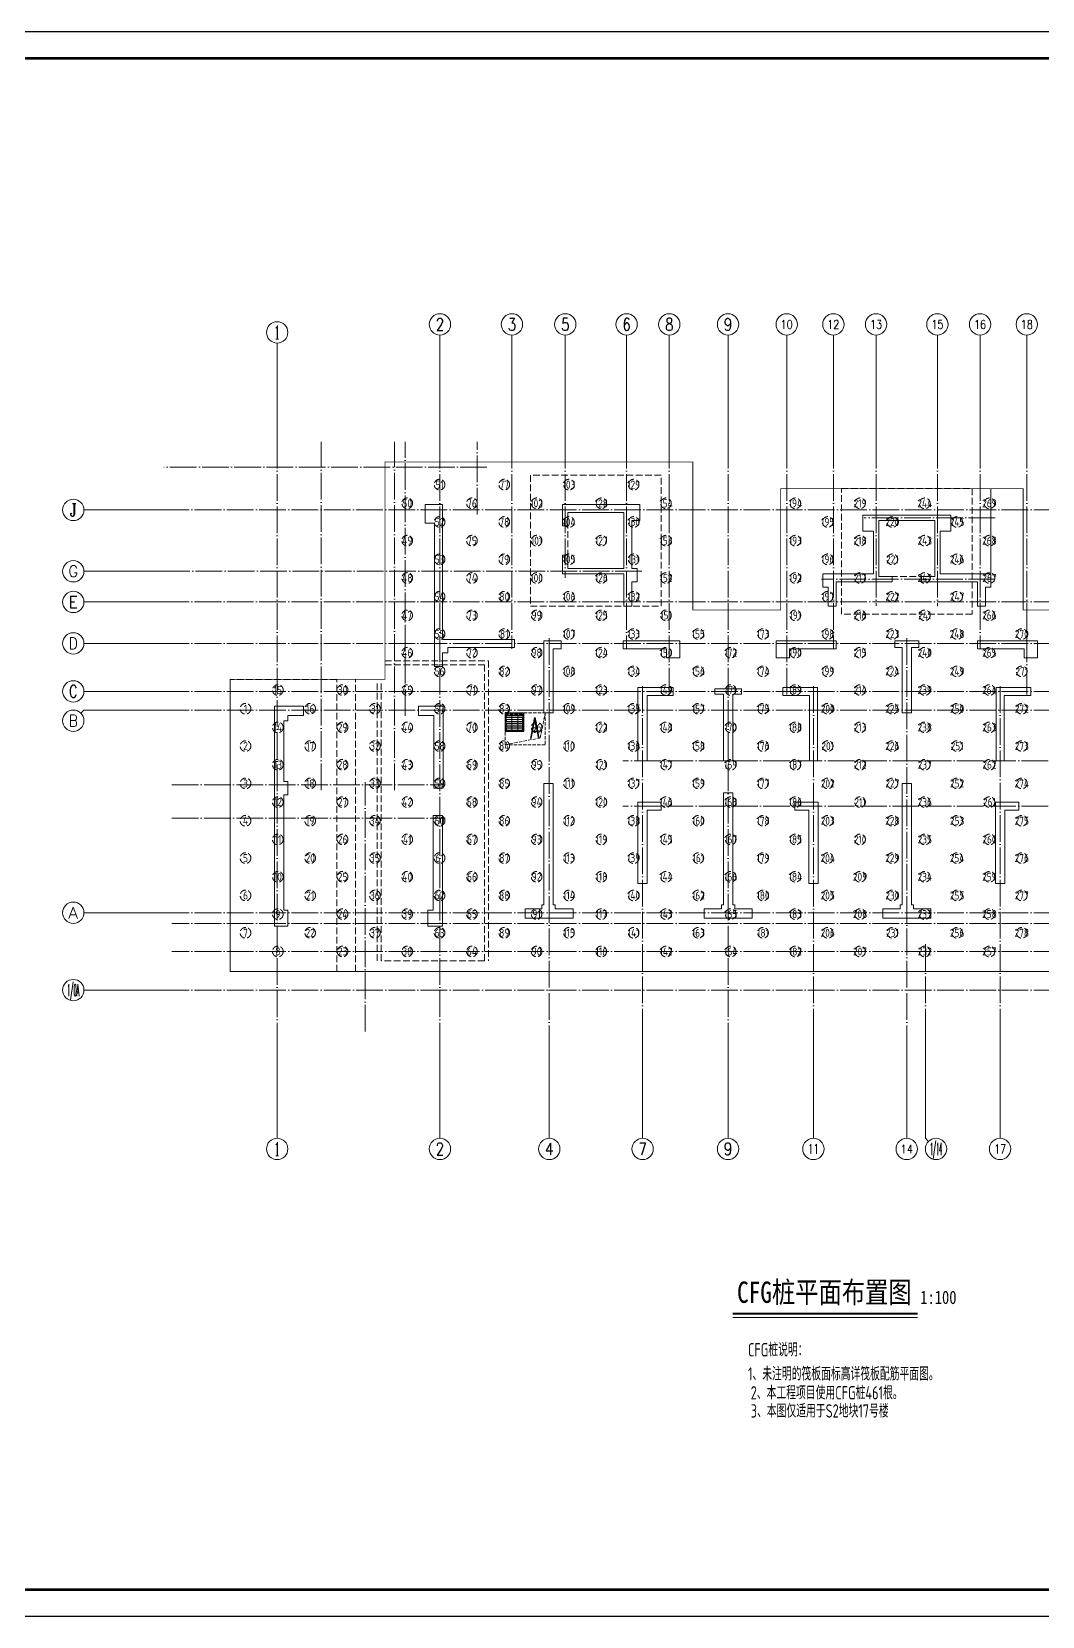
# Model space of a CAD drawing. Extents: x -129922 to 1190196, y -520662 to 139923.
# Drawn here: x 90416 to 128299, y -104533 to -45133 of the extents above; entities that cross this region are included whole.
import ezdxf
from ezdxf.enums import TextEntityAlignment as Align

# ---------------------------------------------------------------- set-up
doc = ezdxf.new("R2010")
doc.units = 0
doc.header["$LTSCALE"] = 1000
doc.header["$MEASUREMENT"] = 0
doc.linetypes.add('DASH', pattern=[0.35, 0.25, -0.1])
doc.linetypes.add('DOTE', pattern=[2.42, 2, -0.2, 0.02, -0.2])
for name, color, linetype, lineweight in [('A-标注-轴号', 3, 'Continuous', 15), ('A-标注-轴号文字', 7, 'Continuous', 15), ('A-立面-门窗开启', 8, 'Continuous', 9), ('A-车库-井、沟', 11, 'Continuous', 15), ('A-轴线-塔楼', 1, 'DOTE', 9), ('A-轴线-隔墙', 41, 'DOTE', 9), ('S-基础-BASE', 4, 'DASH', 20), ('S-基础-BASE-CON', 2, 'Continuous', 20), ('S-基础-PILE', 7, 'DASH', 20), ('S-墙柱-WALL', 6, 'Continuous', 20), ('S-板-文字', 7, 'Continuous', 20), ('S-通用-TEXT', 7, 'Continuous', 20)]:
    doc.layers.add(name, color=color, linetype=linetype, lineweight=lineweight)
doc.layers.add('Y-云图图框', color=7, linetype='Continuous')
doc.styles.add('_TCH_AXIS', font='COMPLEX.shx', dxfattribs={"bigfont": 'hztxt.shx'})
doc.styles.add('_TWT_SERIAL', font='SIMPLEX', dxfattribs={"width": 0.7, "height": 3, "bigfont": 'GBHZFS'})
doc.styles.add('_YT_Name', font='', dxfattribs={"width": 0.8})
doc.styles.add('_YT_Sign_Text', font='ros.shx', dxfattribs={"width": 0.8, "bigfont": 'hztxt.shx'})
doc.styles.add('COMPLEX', font='COMPLEX')
doc.styles.get("Standard").update_dxf_attribs({"font": 'gbenor.shx', "bigfont": 'gbcbig.shx'})
doc.styles.add('TSSD_Rein', font='tssdeng.shx', dxfattribs={"width": 0.7, "bigfont": 'hztxt.shx'})
doc.styles.add('黑体', font='', dxfattribs={"width": 0.8})
doc.styles.get('_YT_Name').set_extended_font_data('SimHei')
doc.styles.get('黑体').set_extended_font_data('SimHei')

# ---------------------------------------------------------------- blocks, each defined once
blk = doc.blocks.new('ECMCTK_A1_横_单行图名--0')
at = {"color": 4}
blk.add_lwpolyline([(0, 0), (841, 0), (841, 594), (0, 594)], close=True, dxfattribs=at)
at = {"const_width": 1}
blk.add_lwpolyline([(25, 10), (831, 10), (831, 584), (25, 584)], close=True, dxfattribs=at)
at = {"color": 80, "flags": 3}
for tag, height, p in [('YTHQINS', 3, (34.31, 585.5)), ('ECMCKEY', 3, (292.07, 288.23)), ('YTTQINS', 5.62, (848.03, 12.81)), ('YTFRAME', 3, (652.76, 5.84)), ('YTBARCODE_T1', 3, (749.78, 5.95))]:
    blk.add_attdef(tag, text='', height=height, dxfattribs=at).set_placement(p, align=Align.MIDDLE_CENTER)
for tag, height, style, width, p in [('证书编号', 4, '_YT_Sign_Text', 0.8, (708.87, 43.81)), ('审查批准号', 4, '_YT_Sign_Text', 0.8, (761.06, 43.81)), ('工程号', 4, '_YT_Sign_Text', 0.5, (804.08, 44.12)), ('设计单位', 6, '_YT_Name', 0.8, (623.75, 38.6)), ('建设单位', 4, '_YT_Sign_Text', 0.8, (734.96, 36.11)), ('阶段', 4, '_YT_Sign_Text', 0.8, (804.08, 35.81)), ('项目号', 4, '_YT_Sign_Text', 0.5, (822.08, 33.72)), ('项目名称', 4, '_YT_Sign_Text', 0.8, (734.96, 28.11)), ('专业', 4, '_YT_Sign_Text', 0.8, (804.08, 27.31)), ('图纸编号', 4, '_YT_Sign_Text', 0.5, (803.93, 19.36)), ('图纸名称', 4.5, '_YT_Name', 0.8, (735.39, 15.06)), ('出图比例', 4.2, '_YT_Sign_Text', 0.8, (681.82, 11.78)), ('日期', 4, '_YT_Sign_Text', 0.5, (803.88, 12.13)), ('版本号', 4, '_YT_Sign_Text', 0.8, (822.08, 13))]:
    blk.add_attdef(tag, text='', height=height, dxfattribs=dict(style=style, width=width)).set_placement(p, align=Align.CENTER)
at = {"style": '_YT_Sign_Text', "width": 0.8, "flags": 3}
for tag, p, height in [('[审定人]', (590.95, 27.81), 4.1), ('{审定人}', (605.87, 26.45), 6.24), ('[校对人]', (642.23, 27.82), 4.1), ('{校对人}', (658.35, 26.53), 6.24), ('[审核人]', (591.01, 19.76), 4.1), ('{审核人}', (606.98, 18.44), 6.24), ('[设计人]', (642.47, 20.21), 4.1), ('{设计人}', (658.48, 18.54), 6.24), ('[项目负责人]', (590.78, 12.01), 4.1), ('{项目负责人}', (608.28, 10.72), 6.24), ('[专业负责人]', (642.74, 11.77), 4.1), ('{专业负责人}', (658.58, 10.36), 6.24)]:
    blk.add_attdef(tag, p, '', height=height, dxfattribs=at)
at = {"color": 80, "flags": 3}
for tag, p in [('YTBZSIT', (25, 10)), ('EXT_TK_LEFT', (25, 10)), ('YTQRCODE', (551.04, 11.91))]:
    blk.add_attdef(tag, p, '', height=3, dxfattribs=at)
blk = doc.blocks.new('_AXISO')
blk.add_circle((0, 0), 0.5)
at = {"layer": 'S-板-文字', "style": 'COMPLEX', "width": 1.041667}
blk.add_attdef('A', text='', height=0.56, dxfattribs=at).set_placement((-0.25, -0.28), (0.25, -0.28), align=Align.FIT)
blk = doc.blocks.new('ZHOUWANG1')
at = {"layer": 'A-标注-轴号'}
for p, q in [((167546, 133925), (167546, 137925)), ((173646, 134225), (173646, 138225)), ((176346, 134225), (176346, 138225)), ((178346, 134225), (178346, 138225)), ((180646, 134225), (180646, 138225)), ((182246, 134225), (182246, 138225)), ((184446, 134225), (184446, 138225)), ((186646, 134225), (186646, 138225)), ((188396, 134225), (188396, 138225)), ((189996, 134225), (189996, 138225)), ((192296, 134225), (192296, 138225)), ((193896, 134225), (193896, 138225)), ((195646, 134225), (195646, 138225)), ((197846, 134225), (197846, 138225)), ((200046, 134225), (200046, 138225)), ((200763, 138342), (200646, 138225)), ((200646, 134225), (200646, 138225)), ((203346, 134225), (203346, 138225)), ((205946, 134225), (205946, 138225)), ((208646, 134225), (208646, 138225)), ((214746, 134225), (214746, 138225)), ((163600, 131670), (160303, 131670)), ((218693, 131670), (222693, 131670)), ((218693, 131320), (222693, 131320)), ((222810, 131787), (222693, 131670)), ((222810, 131202), (222693, 131320)), ((163600, 129370), (160303, 129370)), ((218693, 129120), (222693, 129120)), ((163600, 128220), (160303, 128220)), ((218693, 128220), (222693, 128220)), ((163600, 126670), (160303, 126670)), ((218693, 126670), (222693, 126670)), ((163600, 124870), (160303, 124870)), ((218693, 124870), (222693, 124870)), ((160185, 124052), (160303, 124170)), ((163600, 124170), (160303, 124170)), ((218693, 124170), (222693, 124170)), ((222810, 124052), (222693, 124170)), ((163600, 116570), (160303, 116570)), ((218693, 116570), (222693, 116570)), ((163600, 113670), (160303, 113670)), ((218693, 113670), (222693, 113670)), ((222810, 113387), (223375, 113952)), ((167546, 112117), (167546, 108117)), ((173646, 112117), (173646, 108117)), ((177746, 112117), (177746, 108117)), ((181246, 112117), (181246, 108117)), ((184446, 112117), (184446, 108117)), ((187646, 112117), (187646, 108117)), ((191146, 112117), (191146, 108117)), ((191846, 112117), (191846, 108117)), ((194646, 112117), (194646, 108117)), ((197846, 112117), (197846, 108117)), ((201046, 112117), (201046, 108117)), ((204546, 112117), (204546, 108117)), ((208646, 112117), (208646, 108117)), ((214746, 112117), (214746, 108117)), ((191963, 108000), (191846, 108117))]:
    blk.add_line(p, q, dxfattribs=at)
blk.add_circle((223093, 113670), 400, dxfattribs=at)
at = {"layer": 'A-轴线-塔楼', "linetype": 'DOTE', "ltscale": 0.5}
for p, q in [((167546, 134225), (167546, 112117)), ((173646, 134225), (173646, 112117)), ((176346, 134225), (176346, 126470)), ((178346, 134225), (178346, 129120)), ((180646, 134225), (180646, 126470)), ((182246, 134225), (182246, 124670)), ((184446, 134225), (184446, 112117)), ((186646, 134225), (186646, 124670)), ((188396, 134225), (188396, 126470)), ((189996, 134225), (189996, 128070)), ((192296, 134225), (192296, 128060)), ((193896, 134225), (193896, 126470)), ((195646, 134225), (195646, 124670)), ((197846, 134225), (197846, 112117)), ((200046, 134225), (200046, 124670)), ((200646, 134225), (200646, 124670)), ((203346, 134225), (203346, 127970)), ((205946, 134225), (205946, 124170)), ((208646, 134225), (208646, 112117)), ((214746, 134225), (214746, 112117)), ((218693, 131670), (163600, 131670)), ((194464, 131370), (189555, 131370)), ((218693, 131320), (200046, 131320)), ((181217, 129370), (163600, 129370)), ((194464, 129070), (187956, 129070)), ((218693, 129120), (200046, 129120)), ((218693, 128220), (163600, 128220)), ((218693, 126670), (163600, 126670)), ((177746, 126870), (177746, 112117)), ((191146, 126870), (191146, 112117)), ((204546, 126870), (204546, 112117)), ((218693, 124870), (163600, 124870)), ((181246, 125070), (181246, 112117)), ((187646, 125070), (187646, 112117)), ((194646, 125070), (194646, 112117)), ((201046, 125070), (201046, 111271)), ((218693, 124170), (163600, 124170)), ((201288, 122270), (180502, 122270)), ((201288, 120570), (180502, 120570)), ((218693, 116570), (163600, 116570)), ((191846, 115395), (191846, 112117)), ((218693, 113670), (163600, 113670))]:
    blk.add_line(p, q, dxfattribs=at)
at = {"layer": 'A-轴线-隔墙', "ltscale": 0.5}
for p, q in [((169196, 121170), (169196, 134225)), ((171946, 121170), (171946, 134225)), ((172346, 123950), (172346, 134225)), ((175046, 131505), (175046, 134225)), ((207246, 130280, 0), (207246, 134225)), ((209946, 123950), (209946, 134225)), ((210346, 121170), (210346, 134225)), ((213096, 121170), (213096, 134225)), ((175410, 133270), (163300, 133270)), ((218693, 132720), (206296, 132720)), ((202146, 127920), (202146, 129320)), ((201288, 122270), (180502, 122270)), ((163600, 121370), (173846, 121370)), ((170846, 112117), (170846, 121470)), ((218693, 121370), (208446, 121370)), ((211446, 112117), (211446, 121470)), ((163600, 120120), (173846, 120120)), ((218693, 120120), (208446, 120120)), ((218693, 116170), (163600, 116170)), ((218693, 115120), (163600, 115120))]:
    blk.add_line(p, q, dxfattribs=at)
at = {"layer": 'A-标注-轴号'}
ref = blk.add_blockref('_AXISO', (173646, 138625), dxfattribs=dict(at, xscale=800, yscale=800, zscale=800))
ref.add_attrib('A', '2', dxfattribs={"layer": 'A-标注-轴号文字', "height": 466, "style": '_TCH_AXIS'}).set_placement((173491, 138392), (173801, 138392), align=Align.FIT)
ref = blk.add_blockref('_AXISO', (176346, 138625), dxfattribs=dict(at, xscale=800, yscale=800, zscale=800))
ref.add_attrib('A', '3', dxfattribs={"layer": 'A-标注-轴号文字', "height": 466, "style": '_TCH_AXIS'}).set_placement((176191, 138392), (176501, 138392), align=Align.FIT)
ref = blk.add_blockref('_AXISO', (178346, 138625), dxfattribs=dict(at, xscale=800, yscale=800, zscale=800))
ref.add_attrib('A', '5', dxfattribs={"layer": 'A-标注-轴号文字', "height": 466, "style": '_TCH_AXIS'}).set_placement((178191, 138392), (178501, 138392), align=Align.FIT)
ref = blk.add_blockref('_AXISO', (180646, 138625), dxfattribs=dict(at, xscale=800, yscale=800, zscale=800))
ref.add_attrib('A', '6', dxfattribs={"layer": 'A-标注-轴号文字', "height": 466, "style": '_TCH_AXIS'}).set_placement((180491, 138392), (180801, 138392), align=Align.FIT)
ref = blk.add_blockref('_AXISO', (182246, 138625), dxfattribs=dict(at, xscale=800, yscale=800, zscale=800))
ref.add_attrib('A', '8', dxfattribs={"layer": 'A-标注-轴号文字', "height": 466, "style": '_TCH_AXIS'}).set_placement((182091, 138392), (182401, 138392), align=Align.FIT)
ref = blk.add_blockref('_AXISO', (184446, 138625), dxfattribs=dict(at, xscale=800, yscale=800, zscale=800))
ref.add_attrib('A', '9', dxfattribs={"layer": 'A-标注-轴号文字', "height": 466, "style": '_TCH_AXIS'}).set_placement((184291, 138392), (184601, 138392), align=Align.FIT)
ref = blk.add_blockref('_AXISO', (186646, 138625), dxfattribs=dict(at, xscale=800, yscale=800, zscale=800))
ref.add_attrib('A', '10', dxfattribs={"layer": 'A-标注-轴号文字', "height": 328.4, "style": '_TCH_AXIS'}).set_placement((186419, 138461), (186873, 138461), align=Align.FIT)
ref = blk.add_blockref('_AXISO', (188396, 138625), dxfattribs=dict(at, xscale=800, yscale=800, zscale=800))
ref.add_attrib('A', '12', dxfattribs={"layer": 'A-标注-轴号文字', "height": 328.4, "style": '_TCH_AXIS'}).set_placement((188169, 138461), (188623, 138461), align=Align.FIT)
ref = blk.add_blockref('_AXISO', (189996, 138625), dxfattribs=dict(at, xscale=800, yscale=800, zscale=800))
ref.add_attrib('A', '13', dxfattribs={"layer": 'A-标注-轴号文字', "height": 328.4, "style": '_TCH_AXIS'}).set_placement((189769, 138461), (190223, 138461), align=Align.FIT)
ref = blk.add_blockref('_AXISO', (192296, 138625), dxfattribs=dict(at, xscale=800, yscale=800, zscale=800))
ref.add_attrib('A', '15', dxfattribs={"layer": 'A-标注-轴号文字', "height": 328.4, "style": '_TCH_AXIS'}).set_placement((192069, 138461), (192523, 138461), align=Align.FIT)
ref = blk.add_blockref('_AXISO', (193896, 138625), dxfattribs=dict(at, xscale=800, yscale=800, zscale=800))
ref.add_attrib('A', '16', dxfattribs={"layer": 'A-标注-轴号文字', "height": 328.4, "style": '_TCH_AXIS'}).set_placement((193669, 138461), (194123, 138461), align=Align.FIT)
ref = blk.add_blockref('_AXISO', (195646, 138625), dxfattribs=dict(at, xscale=800, yscale=800, zscale=800))
ref.add_attrib('A', '18', dxfattribs={"layer": 'A-标注-轴号文字', "height": 328.4, "style": '_TCH_AXIS'}).set_placement((195419, 138461), (195873, 138461), align=Align.FIT)
ref = blk.add_blockref('_AXISO', (197846, 138625), dxfattribs=dict(at, xscale=800, yscale=800, zscale=800))
ref.add_attrib('A', '19', dxfattribs={"layer": 'A-标注-轴号文字', "height": 328.4, "style": '_TCH_AXIS'}).set_placement((197619, 138461), (198073, 138461), align=Align.FIT)
ref = blk.add_blockref('_AXISO', (200046, 138625), dxfattribs=dict(at, xscale=800, yscale=800, zscale=800))
ref.add_attrib('A', '20', dxfattribs={"layer": 'A-标注-轴号文字', "height": 294.3, "style": '_TCH_AXIS'}).set_placement((199808, 138478), (200284, 138478), align=Align.FIT)
ref = blk.add_blockref('_AXISO', (201046, 138625), dxfattribs=dict(at, xscale=800, yscale=800, zscale=800))
ref.add_attrib('A', '21', dxfattribs={"layer": 'A-标注-轴号文字', "height": 328.4, "style": '_TCH_AXIS'}).set_placement((200819, 138461), (201273, 138461), align=Align.FIT)
ref = blk.add_blockref('_AXISO', (203346, 138625), dxfattribs=dict(at, xscale=800, yscale=800, zscale=800))
ref.add_attrib('A', '23', dxfattribs={"layer": 'A-标注-轴号文字', "height": 294.3, "style": '_TCH_AXIS'}).set_placement((203108, 138478), (203584, 138478), align=Align.FIT)
ref = blk.add_blockref('_AXISO', (205946, 138625), dxfattribs=dict(at, xscale=800, yscale=800, zscale=800))
ref.add_attrib('A', '25', dxfattribs={"layer": 'A-标注-轴号文字', "height": 294.3, "style": '_TCH_AXIS'}).set_placement((205708, 138478), (206184, 138478), align=Align.FIT)
ref = blk.add_blockref('_AXISO', (208646, 138625), dxfattribs=dict(at, xscale=800, yscale=800, zscale=800))
ref.add_attrib('A', '26', dxfattribs={"layer": 'A-标注-轴号文字', "height": 294.3, "style": '_TCH_AXIS'}).set_placement((208408, 138478), (208884, 138478), align=Align.FIT)
ref = blk.add_blockref('_AXISO', (214746, 138625), dxfattribs=dict(at, xscale=800, yscale=800, zscale=800))
ref.add_attrib('A', '27', dxfattribs={"layer": 'A-标注-轴号文字', "height": 294.3, "style": '_TCH_AXIS'}).set_placement((214508, 138478), (214984, 138478), align=Align.FIT)
ref = blk.add_blockref('_AXISO', (167546, 138325), dxfattribs=dict(at, xscale=800, yscale=800, zscale=800))
ref.add_attrib('A', '1', dxfattribs={"layer": 'A-标注-轴号文字', "height": 515, "style": '_TCH_AXIS'}).set_placement((167436, 138068), (167656, 138068), align=Align.FIT)
ref = blk.add_blockref('_AXISO', (223093, 132070), dxfattribs=dict(at, xscale=800, yscale=800, zscale=800))
ref.add_attrib('A', 'J', dxfattribs={"layer": 'A-标注-轴号文字', "height": 496, "style": '_TCH_AXIS'}).set_placement((222963, 131821), (223222, 131821), align=Align.FIT)
ref = blk.add_blockref('_AXISO', (159903, 131670), dxfattribs=dict(at, xscale=800, yscale=800, zscale=800))
ref.add_attrib('A', 'J', dxfattribs={"layer": 'A-标注-轴号文字', "height": 496, "style": '_TCH_AXIS'}).set_placement((159773, 131421), (160032, 131421), align=Align.FIT)
ref = blk.add_blockref('_AXISO', (223093, 130920), dxfattribs=dict(at, xscale=800, yscale=800, zscale=800))
ref.add_attrib('A', 'H', dxfattribs={"layer": 'A-标注-轴号文字', "height": 406, "style": '_TCH_AXIS'}).set_placement((222899, 130717), (223286, 130717), align=Align.FIT)
ref = blk.add_blockref('_AXISO', (159903, 129370), dxfattribs=dict(at, xscale=800, yscale=800, zscale=800))
ref.add_attrib('A', 'G', dxfattribs={"layer": 'A-标注-轴号文字', "height": 425, "style": '_TCH_AXIS'}).set_placement((159720, 129157), (160085, 129157), align=Align.FIT)
ref = blk.add_blockref('_AXISO', (223093, 129120), dxfattribs=dict(at, xscale=800, yscale=800, zscale=800))
ref.add_attrib('A', 'F', dxfattribs={"layer": 'A-标注-轴号文字', "height": 445, "style": '_TCH_AXIS'}).set_placement((222923, 128897), (223262, 128897), align=Align.FIT)
ref = blk.add_blockref('_AXISO', (159903, 128220), dxfattribs=dict(at, xscale=800, yscale=800, zscale=800))
ref.add_attrib('A', 'E', dxfattribs={"layer": 'A-标注-轴号文字', "height": 445, "style": '_TCH_AXIS'}).set_placement((159733, 127997), (160072, 127997), align=Align.FIT)
ref = blk.add_blockref('_AXISO', (223093, 128220), dxfattribs=dict(at, xscale=800, yscale=800, zscale=800))
ref.add_attrib('A', 'E', dxfattribs={"layer": 'A-标注-轴号文字', "height": 445, "style": '_TCH_AXIS'}).set_placement((222923, 127997), (223262, 127997), align=Align.FIT)
ref = blk.add_blockref('_AXISO', (159903, 126670), dxfattribs=dict(at, xscale=800, yscale=800, zscale=800))
ref.add_attrib('A', 'D', dxfattribs={"layer": 'A-标注-轴号文字', "height": 435, "style": '_TCH_AXIS'}).set_placement((159726, 126452), (160079, 126452), align=Align.FIT)
ref = blk.add_blockref('_AXISO', (223093, 126670), dxfattribs=dict(at, xscale=800, yscale=800, zscale=800))
ref.add_attrib('A', 'D', dxfattribs={"layer": 'A-标注-轴号文字', "height": 435, "style": '_TCH_AXIS'}).set_placement((222916, 126452), (223269, 126452), align=Align.FIT)
ref = blk.add_blockref('_AXISO', (159903, 124870), dxfattribs=dict(at, xscale=800, yscale=800, zscale=800))
ref.add_attrib('A', 'C', dxfattribs={"layer": 'A-标注-轴号文字', "height": 456, "style": '_TCH_AXIS'}).set_placement((159740, 124642), (160065, 124642), align=Align.FIT)
ref = blk.add_blockref('_AXISO', (223093, 124870), dxfattribs=dict(at, xscale=800, yscale=800, zscale=800))
ref.add_attrib('A', 'C', dxfattribs={"layer": 'A-标注-轴号文字', "height": 456, "style": '_TCH_AXIS'}).set_placement((222930, 124642), (223255, 124642), align=Align.FIT)
ref = blk.add_blockref('_AXISO', (159903, 123770), dxfattribs=dict(at, xscale=800, yscale=800, zscale=800))
ref.add_attrib('A', 'B', dxfattribs={"layer": 'A-标注-轴号文字', "height": 435, "style": '_TCH_AXIS'}).set_placement((159726, 123552), (160079, 123552), align=Align.FIT)
ref = blk.add_blockref('_AXISO', (223093, 123770), dxfattribs=dict(at, xscale=800, yscale=800, zscale=800))
ref.add_attrib('A', 'B', dxfattribs={"layer": 'A-标注-轴号文字', "height": 435, "style": '_TCH_AXIS'}).set_placement((222916, 123552), (223269, 123552), align=Align.FIT)
ref = blk.add_blockref('_AXISO', (159903, 116570), dxfattribs=dict(at, xscale=800, yscale=800, zscale=800))
ref.add_attrib('A', 'A', dxfattribs={"layer": 'A-标注-轴号文字', "height": 425, "style": '_TCH_AXIS'}).set_placement((159720, 116357), (160085, 116357), align=Align.FIT)
ref = blk.add_blockref('_AXISO', (223093, 116570), dxfattribs=dict(at, xscale=800, yscale=800, zscale=800))
ref.add_attrib('A', 'A', dxfattribs={"layer": 'A-标注-轴号文字', "height": 425, "style": '_TCH_AXIS'}).set_placement((222910, 116357), (223275, 116357), align=Align.FIT)
ref = blk.add_blockref('_AXISO', (159903, 113670), dxfattribs=dict(at, xscale=800, yscale=800, zscale=800))
ref.add_attrib('A', '1/0A', dxfattribs={"layer": 'A-标注-轴号文字', "height": 452.5, "style": '_TCH_AXIS', "width": 0.28}).set_placement((159676, 113443), (160129, 113443), align=Align.FIT)
ref = blk.add_blockref('_AXISO', (167546, 107717), dxfattribs=dict(at, xscale=800, yscale=800, zscale=800))
ref.add_attrib('A', '1', dxfattribs={"layer": 'A-标注-轴号文字', "height": 515, "style": '_TCH_AXIS'}).set_placement((167436, 107459), (167656, 107459), align=Align.FIT)
ref = blk.add_blockref('_AXISO', (173646, 107717), dxfattribs=dict(at, xscale=800, yscale=800, zscale=800))
ref.add_attrib('A', '2', dxfattribs={"layer": 'A-标注-轴号文字', "height": 466, "style": '_TCH_AXIS'}).set_placement((173491, 107484), (173801, 107484), align=Align.FIT)
ref = blk.add_blockref('_AXISO', (177746, 107717), dxfattribs=dict(at, xscale=800, yscale=800, zscale=800))
ref.add_attrib('A', '4', dxfattribs={"layer": 'A-标注-轴号文字', "height": 445, "style": '_TCH_AXIS'}).set_placement((177576, 107494), (177916, 107494), align=Align.FIT)
ref = blk.add_blockref('_AXISO', (181246, 107717), dxfattribs=dict(at, xscale=800, yscale=800, zscale=800))
ref.add_attrib('A', '7', dxfattribs={"layer": 'A-标注-轴号文字', "height": 466, "style": '_TCH_AXIS'}).set_placement((181091, 107484), (181401, 107484), align=Align.FIT)
ref = blk.add_blockref('_AXISO', (184446, 107717), dxfattribs=dict(at, xscale=800, yscale=800, zscale=800))
ref.add_attrib('A', '9', dxfattribs={"layer": 'A-标注-轴号文字', "height": 466, "style": '_TCH_AXIS'}).set_placement((184291, 107484), (184601, 107484), align=Align.FIT)
ref = blk.add_blockref('_AXISO', (187646, 107717), dxfattribs=dict(at, xscale=800, yscale=800, zscale=800))
ref.add_attrib('A', '11', dxfattribs={"layer": 'A-标注-轴号文字', "height": 368.8, "style": '_TCH_AXIS'}).set_placement((187435, 107532), (187857, 107532), align=Align.FIT)
ref = blk.add_blockref('_AXISO', (191146, 107717), dxfattribs=dict(at, xscale=800, yscale=800, zscale=800))
ref.add_attrib('A', '14', dxfattribs={"layer": 'A-标注-轴号文字', "height": 314.1, "style": '_TCH_AXIS'}).set_placement((190914, 107560), (191378, 107560), align=Align.FIT)
ref = blk.add_blockref('_AXISO', (192246, 107717), dxfattribs=dict(at, xscale=800, yscale=800, zscale=800))
ref.add_attrib('A', '1/14', dxfattribs={"layer": 'A-标注-轴号文字', "height": 452.5, "style": '_TCH_AXIS', "width": 0.308824}).set_placement((192020, 107490), (192472, 107490), align=Align.FIT)
ref = blk.add_blockref('_AXISO', (194646, 107717), dxfattribs=dict(at, xscale=800, yscale=800, zscale=800))
ref.add_attrib('A', '17', dxfattribs={"layer": 'A-标注-轴号文字', "height": 328.4, "style": '_TCH_AXIS'}).set_placement((194419, 107552), (194873, 107552), align=Align.FIT)
ref = blk.add_blockref('_AXISO', (197846, 107717), dxfattribs=dict(at, xscale=800, yscale=800, zscale=800))
ref.add_attrib('A', '19', dxfattribs={"layer": 'A-标注-轴号文字', "height": 328.4, "style": '_TCH_AXIS'}).set_placement((197619, 107552), (198073, 107552), align=Align.FIT)
ref = blk.add_blockref('_AXISO', (201046, 107717), dxfattribs=dict(at, xscale=800, yscale=800, zscale=800))
ref.add_attrib('A', '22', dxfattribs={"layer": 'A-标注-轴号文字', "height": 294.3, "style": '_TCH_AXIS'}).set_placement((200808, 107570), (201284, 107570), align=Align.FIT)
ref = blk.add_blockref('_AXISO', (204546, 107717), dxfattribs=dict(at, xscale=800, yscale=800, zscale=800))
ref.add_attrib('A', '24', dxfattribs={"layer": 'A-标注-轴号文字', "height": 282.2, "style": '_TCH_AXIS'}).set_placement((204304, 107576), (204788, 107576), align=Align.FIT)
ref = blk.add_blockref('_AXISO', (208646, 107717), dxfattribs=dict(at, xscale=800, yscale=800, zscale=800))
ref.add_attrib('A', '26', dxfattribs={"layer": 'A-标注-轴号文字', "height": 294.3, "style": '_TCH_AXIS'}).set_placement((208408, 107570), (208884, 107570), align=Align.FIT)
ref = blk.add_blockref('_AXISO', (214746, 107717), dxfattribs=dict(at, xscale=800, yscale=800, zscale=800))
ref.add_attrib('A', '27', dxfattribs={"layer": 'A-标注-轴号文字', "height": 294.3, "style": '_TCH_AXIS'}).set_placement((214508, 107570), (214984, 107570), align=Align.FIT)
at = {"layer": 'A-标注-轴号文字', "style": '_TCH_AXIS'}
for s, height, p, p2 in [('1', 219, (222893, 113626), (222987, 113626)), ('0A', 113.7, (223147, 113579), (223353, 113579))]:
    blk.add_text(s, height=height, dxfattribs=at).set_placement(p, p2, align=Align.FIT)
blk = doc.blocks.new('A$C47EC58B8')
at = {"layer": 'A-立面-门窗开启', "color": 164}
for p, q in [((-690, 690), (-10, 690)), ((-690, 10), (-690, 690)), ((-682, 658), (-682, 682)), ((-682, 682), (-18, 682)), ((-18, 658), (-682, 658)), ((-682, 578), (-682, 650)), ((-18, 650), (-682, 650)), ((-467, 658), (-467, 682)), ((-467, 578), (-467, 650)), ((-241, 658), (-241, 682)), ((-241, 578), (-241, 650)), ((-18, 682), (-18, 658)), ((-18, 650), (-18, 578)), ((-10, 690), (-10, 10)), ((-10, 10), (-690, 10)), ((-18, 578), (-682, 578)), ((-682, 498), (-682, 570)), ((-18, 570), (-682, 570)), ((-18, 498), (-682, 498)), ((-682, 418), (-682, 490)), ((-18, 490), (-682, 490)), ((-18, 418), (-682, 418)), ((-18, 410), (-682, 410)), ((-682, 338), (-682, 410)), ((-18, 338), (-682, 338)), ((-682, 258), (-682, 330)), ((-18, 330), (-682, 330)), ((-18, 258), (-682, 258)), ((-682, 178), (-682, 250)), ((-18, 250), (-682, 250)), ((-18, 178), (-682, 178)), ((-682, 98), (-682, 170)), ((-18, 170), (-682, 170)), ((-18, 98), (-682, 98)), ((-682, 18), (-682, 90)), ((-18, 90), (-682, 90)), ((-18, 18), (-682, 18)), ((-467, 498), (-467, 570)), ((-467, 418), (-467, 490)), ((-467, 338), (-467, 410)), ((-467, 258), (-467, 330)), ((-467, 178), (-467, 250)), ((-467, 98), (-467, 170)), ((-467, 18), (-467, 90)), ((-241, 498), (-241, 570)), ((-241, 418), (-241, 490)), ((-241, 338), (-241, 410)), ((-241, 258), (-241, 330)), ((-241, 178), (-241, 250)), ((-241, 98), (-241, 170)), ((-241, 18), (-241, 90)), ((-18, 570), (-18, 498)), ((-18, 490), (-18, 418)), ((-18, 410), (-18, 338)), ((-18, 330), (-18, 258)), ((-18, 250), (-18, 178)), ((-18, 170), (-18, 98)), ((-18, 90), (-18, 18))]:
    blk.add_line(p, q, dxfattribs=at)
at = {"layer": 'A-车库-井、沟', "linetype": 'DASH', "ltscale": 0.5}
for points in [[(-1500, 0), (-1500, 1200), (0, 1200), (0, 0), (-1500, 0)], [(0, 1200), (-1312, 945), (-1500, 0)]]:
    blk.add_lwpolyline(points, dxfattribs=at)
at = {"layer": 'A-车库-井、沟'}
blk.add_lwpolyline([(0, 700), (-700, 700), (-700, 0), (0, 0)], close=True, dxfattribs=at)
at = {"layer": 'A-车库-井、沟', "linetype": 'DASH', "ltscale": 0.5}
blk.add_lwpolyline([(-50, 650), (-650, 650), (-650, 50), (-50, 50)], close=True, dxfattribs=at)
blk = doc.blocks.new('dgfredgrehgreh')
at = {"layer": 'A-车库-井、沟', "rotation": 180}
blk.add_blockref('A$C47EC58B8', (258628, -233843), dxfattribs=at)
at = {"layer": 'A-车库-井、沟', "style": '_TWT_SERIAL', "width": 0.56}
blk.add_text('A', height=788, dxfattribs=at).set_placement((259563, -234804, 60600))

msp = doc.modelspace()

# ---------------------------------------------------------------- linework, layer by layer
at = {"layer": 'S-基础-BASE'}
for points in [[(109118, -66661.8), (114018, -66661.8), (114018, -61761.8), (109118, -61761.8)], [(120768, -62261.8), (125668, -62261.8), (125668, -66961.8), (120768, -66961.8)], [(110518, -65261.8), (112618, -65261.8), (112618, -63161.8), (110518, -63161.8)], [(122168, -63461.8), (124268, -63461.8), (124268, -65561.8), (122168, -65561.8)], [(101858, -69411.8), (97858, -69411.8), (97858, -80361.8), (101858, -80361.8)]]:
    msp.add_lwpolyline(points, close=True, dxfattribs=at)
for points in [[(103658, -68861.8), (107393, -68861.8), (107393, -79961.8), (103518, -79961.8), (103518, -69461.8)], [(103658, -68711.8), (107543, -68711.8), (107543, -79961.8)], [(102558, -80361.8), (102558, -69411.8)], [(103368, -79961.8), (103368, -69461.8)]]:
    msp.add_lwpolyline(points, dxfattribs=at)
at = {"layer": 'S-基础-BASE-CON', "const_width": 30}
msp.add_lwpolyline([(118493, -66811.8), (115198, -66811.8), (115198, -61261.8), (103658, -61261.8), (103658, -69411.8), (97858, -69411.8), (97858, -80361.8), (148578, -80361.8), (148578, -69411.8), (142828, -69411.8), (142828, -61261.8), (130888, -61261.8), (130888, -66811.8), (127583, -66811.8), (127583, -62261.8), (118493, -62261.8), (118493, -62261.8), (118493, -63061.8), (118493, -64841.8), (118493, -65491.8)], close=True, dxfattribs=at)
at = {"layer": 'S-基础-BASE-CON', "ltscale": 0.2}
msp.add_lwpolyline([(126368, -65961.8), (126368, -62261.8)], dxfattribs=at)
at = {"layer": 'S-基础-PILE'}
for centre in [(105705.9, -62111.8), (108130.8, -62111.8), (110555.7, -62111.8), (112980.5, -62111.8), (104493.5, -62811.8), (106918.4, -62811.8), (109343.2, -62811.8), (111768.1, -62811.8), (114193, -62811.8), (119042.7, -62811.8), (121467.6, -62811.8), (123892.5, -62811.8), (126317.3, -62811.8), (105705.9, -63511.8), (108130.8, -63511.8), (110555.7, -63511.8), (112980.5, -63511.8), (120255.2, -63511.8), (122680, -63511.8), (125104.9, -63511.8), (104493.5, -64211.8), (106918.4, -64211.8), (109343.2, -64211.8), (111768.1, -64211.8), (114193, -64211.8), (119042.7, -64211.8), (121467.6, -64211.8), (123892.5, -64211.8), (126317.3, -64211.8), (105705.9, -64911.8), (108130.8, -64911.8), (110555.7, -64911.8), (112980.5, -64911.8), (120255.2, -64911.8), (122680, -64911.8), (125104.9, -64911.8), (104493.5, -65611.8), (106918.4, -65611.8), (109343.2, -65611.8), (111768.1, -65611.8), (114193, -65611.8), (119042.7, -65611.8), (121467.6, -65611.8), (123892.5, -65611.8), (126317.3, -65611.8), (105705.9, -66311.8), (108130.8, -66311.8), (110555.7, -66311.8), (112980.5, -66311.8), (120255.2, -66311.8), (122680, -66311.8), (125104.9, -66311.8), (104493.5, -67011.8), (106918.4, -67011.8), (109343.2, -67011.8), (111768.1, -67011.8), (114193, -67011.8), (119042.7, -67011.8), (121467.6, -67011.8), (123892.5, -67011.8), (126317.3, -67011.8), (105705.9, -67711.8), (108130.8, -67711.8), (110555.7, -67711.8), (112980.5, -67711.8), (115405.4, -67711.8), (117830.3, -67711.8), (120255.2, -67711.8), (122680, -67711.8), (125104.9, -67711.8), (127529.8, -67711.8), (104493.5, -68411.8), (106918.4, -68411.8), (109343.2, -68411.8), (111768.1, -68411.8), (114193, -68411.8), (116617.9, -68411.8), (119042.7, -68411.8), (121467.6, -68411.8), (123892.5, -68411.8), (126317.3, -68411.8), (105705.9, -69111.8), (108130.8, -69111.8), (110555.7, -69111.8), (112980.5, -69111.8), (115405.4, -69111.8), (117830.3, -69111.8), (120255.2, -69111.8), (122680, -69111.8), (125104.9, -69111.8), (127529.8, -69111.8), (99643.8, -69811.8), (102068.6, -69811.8), (104493.5, -69811.8), (106918.4, -69811.8), (109343.2, -69811.8), (111768.1, -69811.8), (114193, -69811.8), (116617.9, -69811.8), (119042.7, -69811.8), (121467.6, -69811.8), (123892.5, -69811.8), (126317.3, -69811.8), (98431.3, -70511.8), (100856.2, -70511.8), (103281.1, -70511.8), (105705.9, -70511.8), (108130.8, -70511.8), (110555.7, -70511.8), (112980.5, -70511.8), (115405.4, -70511.8), (117830.3, -70511.8), (120255.2, -70511.8), (122680, -70511.8), (125104.9, -70511.8), (127529.8, -70511.8), (99643.8, -71211.8), (102068.6, -71211.8), (104493.5, -71211.8), (106918.4, -71211.8), (109343.2, -71211.8), (111768.1, -71211.8), (114193, -71211.8), (116617.9, -71211.8), (119042.7, -71211.8), (121467.6, -71211.8), (123892.5, -71211.8), (126317.3, -71211.8), (98431.3, -71911.8), (100856.2, -71911.8), (103281.1, -71911.8), (105705.9, -71911.8), (108130.8, -71911.8), (110555.7, -71911.8), (112980.5, -71911.8), (115405.4, -71911.8), (117830.3, -71911.8), (120255.2, -71911.8), (122680, -71911.8), (125104.9, -71911.8), (127529.8, -71911.8), (99643.8, -72611.8), (102068.6, -72611.8), (104493.5, -72611.8), (106918.4, -72611.8), (109343.2, -72611.8), (111768.1, -72611.8), (114193, -72611.8), (116617.9, -72611.8), (119042.7, -72611.8), (121467.6, -72611.8), (123892.5, -72611.8), (126317.3, -72611.8), (98431.3, -73311.8), (100856.2, -73311.8), (103281.1, -73311.8), (105705.9, -73311.8), (108130.8, -73311.8), (110555.7, -73311.8), (112980.5, -73311.8), (115405.4, -73311.8), (117830.3, -73311.8), (120255.2, -73311.8), (122680, -73311.8), (125104.9, -73311.8), (127529.8, -73311.8), (99643.8, -74011.8), (102068.6, -74011.8), (104493.5, -74011.8), (106918.4, -74011.8), (109343.2, -74011.8), (111768.1, -74011.8), (114193, -74011.8), (116617.9, -74011.8), (119042.7, -74011.8), (121467.6, -74011.8), (123892.5, -74011.8), (126317.3, -74011.8), (98431.3, -74711.8), (100856.2, -74711.8), (103281.1, -74711.8), (105705.9, -74711.8), (108130.8, -74711.8), (110555.7, -74711.8), (112980.5, -74711.8), (115405.4, -74711.8), (117830.3, -74711.8), (120255.2, -74711.8), (122680, -74711.8), (125104.9, -74711.8), (127529.8, -74711.8), (99643.8, -75411.8), (102068.6, -75411.8), (104493.5, -75411.8), (106918.4, -75411.8), (109343.2, -75411.8), (111768.1, -75411.8), (114193, -75411.8), (116617.9, -75411.8), (119042.7, -75411.8), (121467.6, -75411.8), (123892.5, -75411.8), (126317.3, -75411.8), (98431.3, -76111.8), (100856.2, -76111.8), (103281.1, -76111.8), (105705.9, -76111.8), (108130.8, -76111.8), (110555.7, -76111.8), (112980.5, -76111.8), (115405.4, -76111.8), (117830.3, -76111.8), (120255.2, -76111.8), (122680, -76111.8), (125104.9, -76111.8), (127529.8, -76111.8), (99643.8, -76811.8), (102068.6, -76811.8), (104493.5, -76811.8), (106918.4, -76811.8), (109343.2, -76811.8), (111768.1, -76811.8), (114193, -76811.8), (116617.9, -76811.8), (119042.7, -76811.8), (121467.6, -76811.8), (123892.5, -76811.8), (126317.3, -76811.8), (98431.3, -77511.8), (100856.2, -77511.8), (103281.1, -77511.8), (105705.9, -77511.8), (108130.8, -77511.8), (110555.7, -77511.8), (112980.5, -77511.8), (115405.4, -77511.8), (117830.3, -77511.8), (120255.2, -77511.8), (122680, -77511.8), (125104.9, -77511.8), (127529.8, -77511.8), (99643.8, -78211.8), (102068.6, -78211.8), (104493.5, -78211.8), (106918.4, -78211.8), (109343.2, -78211.8), (111768.1, -78211.8), (114193, -78211.8), (116617.9, -78211.8), (119042.7, -78211.8), (121467.6, -78211.8), (123892.5, -78211.8), (126317.3, -78211.8), (98431.3, -78911.8), (100856.2, -78911.8), (103281.1, -78911.8), (105705.9, -78911.8), (108130.8, -78911.8), (110555.7, -78911.8), (112980.5, -78911.8), (115405.4, -78911.8), (117830.3, -78911.8), (120255.2, -78911.8), (122680, -78911.8), (125104.9, -78911.8), (127529.8, -78911.8), (99643.8, -79611.8), (102068.6, -79611.8), (104493.5, -79611.8), (106918.4, -79611.8), (109343.2, -79611.8), (111768.1, -79611.8), (114193, -79611.8), (116617.9, -79611.8), (119042.7, -79611.8), (121467.6, -79611.8), (123892.5, -79611.8), (126317.3, -79611.8)]:
    msp.add_circle(centre, 200, dxfattribs=at)
at = {"layer": 'S-墙柱-WALL'}
for points in [[(105818, -67911.8), (105818, -62861.8), (105168, -62861.8), (105168, -63561.8), (105518, -63561.8), (105518, -68931.8), (105818, -68931.8), (105818, -68411.8), (106018, -68411.8), (106018, -68211.8), (108518, -68211.8), (108518, -67911.8)], [(110318, -62861.8), (110318, -63661.8), (110518, -63661.8), (110518, -63161.8), (112618, -63161.8), (112618, -65261.8), (110518, -65261.8), (110518, -64761.8), (110318, -64761.8), (110318, -65461.8), (112618, -65461.8), (112618, -66661.8), (112918, -66661.8), (112918, -65761.8), (113118, -65761.8), (113118, -65261.8), (112918, -65261.8), (112918, -63461.8), (113218, -63461.8), (113218, -62861.8)], [(121968, -63861.8), (121968, -65461.8), (120068, -65461.8), (120068, -65961.8), (120268, -65961.8), (120268, -66661.8), (120568, -66661.8), (120568, -65761.8), (122668, -65761.8), (122668, -65561.8), (122168, -65561.8), (122168, -63461.8), (124268, -63461.8), (124268, -65561.8), (123768, -65561.8), (123768, -65761.8), (125868, -65761.8), (125868, -66661.8), (126168, -66661.8), (126168, -65961.8), (126368, -65961.8), (126368, -65461.8), (124468, -65461.8), (124468, -63861.8), (124868, -63861.8), (124868, -63261.8), (121568, -63261.8), (121568, -63861.8)], [(109618, -70661.8), (109968, -70661.8), (109968, -68261.8), (110268, -68261.8), (110268, -67961.8), (109618, -67961.8)], [(112593, -67961.8), (112593, -68261.8), (114218, -68261.8), (114218, -68601.8), (114718, -68601.8), (114718, -67961.8)], [(118818, -68261.8), (120568, -68261.8), (120568, -67961.8), (118318, -67961.8), (118318, -68601.8), (118818, -68601.8)], [(123043, -70661.8), (123393, -70661.8), (123393, -68211.8), (123668, -68211.8), (123668, -67961.8), (122768, -67961.8), (122768, -68211.8), (123043, -68211.8)], [(128118, -68601.8), (128118, -67961.8), (125868, -67961.8), (125868, -68261.8), (127618, -68261.8), (127618, -68601.8)], [(113493, -70011.8), (114468, -70011.8), (114468, -69711.8), (113143, -69711.8), (113143, -72461.8), (113493, -72461.8)], [(116693, -72461.8), (116343, -72461.8), (116343, -69961.8), (116018, -69961.8), (116018, -69761.8), (117018, -69761.8), (117018, -69961.8), (116693, -69961.8)], [(118568, -70011.8), (119568, -70011.8), (119568, -72461.8), (119868, -72461.8), (119868, -69711.8), (118568, -69711.8)], [(127868, -70011.8), (126868, -70011.8), (126868, -72461.8), (126568, -72461.8), (126568, -69711.8), (127868, -69711.8)], [(99868, -73236.8), (99868, -70961.8), (100018, -70961.8), (100018, -70761.8), (100608, -70761.8), (100608, -70411.8), (99518, -70411.8), (99518, -78661.8), (100018, -78661.8), (100018, -78061.8), (99868, -78061.8), (99868, -73736.8), (100018, -73736.8), (100018, -73236.8)], [(104918, -70761.8), (105493, -70761.8), (105493, -73486.8), (105843, -73486.8), (105843, -70411.8), (104918, -70411.8)], [(109968, -77861.8), (109968, -73311.8), (109618, -73311.8), (109618, -77861.8), (109543, -77861.8), (109543, -78011.8), (108918, -78011.8), (108918, -78361.8), (110718, -78361.8), (110718, -78011.8), (110043, -78011.8), (110043, -77861.8)], [(123393, -77861.8), (123393, -73311.8), (123043, -73311.8), (123043, -77861.8), (122968, -77861.8), (122968, -78011.8), (122318, -78011.8), (122318, -78361.8), (124118, -78361.8), (124118, -78011.8), (123468, -78011.8), (123468, -77861.8)], [(113493, -74311.8), (114018, -74311.8), (114018, -74011.8), (113143, -74011.8), (113143, -77061.8), (113493, -77061.8)], [(116693, -77861.8), (116693, -73661.8), (116343, -73661.8), (116343, -77861.8), (116268, -77861.8), (116268, -78011.8), (115618, -78011.8), (115618, -78361.8), (117418, -78361.8), (117418, -78011.8), (116768, -78011.8), (116768, -77861.8)], [(119543, -74311.8), (119018, -74311.8), (119018, -74011.8), (119893, -74011.8), (119893, -77061.8), (119543, -77061.8)], [(126893, -74311.8), (127418, -74311.8), (127418, -74011.8), (126543, -74011.8), (126543, -77061.8), (126893, -77061.8)], [(105268, -78061.8), (105468, -78061.8), (105468, -74511.8), (105818, -74511.8), (105818, -78661.8), (105268, -78661.8)]]:
    msp.add_lwpolyline(points, close=True, dxfattribs=at)
at = {"layer": 'S-通用-TEXT', "const_width": 70}
msp.add_lwpolyline([(116694.2, -93187.1), (123625.3, -93187.1)], dxfattribs=at)
at = {"layer": 'S-通用-TEXT'}
msp.add_lwpolyline([(116694.2, -93327.1), (123625.3, -93327.1)], dxfattribs=at)

# ---------------------------------------------------------------- block references
for name, p in [('ZHOUWANG1', (-67928.1, -194731.3)), ('dgfredgrehgreh', (-150459.6, 163180.9))]:
    msp.add_blockref(name, p)
at = {"layer": 'Y-云图图框', "xscale": 100, "yscale": 100, "zscale": 100}
msp.add_blockref('ECMCTK_A1_横_单行图名--0', (76105.9, -104533.4), dxfattribs=at)

# ---------------------------------------------------------------- texts
for s, p in [('51', (105705.9, -62111.8)), ('77', (108130.8, -62111.8)), ('103', (110555.7, -62111.8)), ('129', (112980.5, -62111.8)), ('50', (104493.5, -62811.8)), ('76', (106918.4, -62811.8)), ('102', (109343.2, -62811.8)), ('128', (111768.1, -62811.8)), ('154', (114193, -62811.8)), ('194', (119042.7, -62811.8)), ('219', (121467.6, -62811.8)), ('244', (123892.5, -62811.8)), ('269', (126317.3, -62811.8)), ('52', (105705.9, -63511.8)), ('78', (108130.8, -63511.8)), ('104', (110555.7, -63511.8)), ('130', (112980.5, -63511.8)), ('195', (120255.2, -63511.8)), ('220', (122680, -63511.8)), ('245', (125104.9, -63511.8)), ('49', (104493.5, -64211.8)), ('75', (106918.4, -64211.8)), ('101', (109343.2, -64211.8)), ('127', (111768.1, -64211.8)), ('153', (114193, -64211.8)), ('193', (119042.7, -64211.8)), ('218', (121467.6, -64211.8)), ('243', (123892.5, -64211.8)), ('268', (126317.3, -64211.8)), ('53', (105705.9, -64911.8)), ('79', (108130.8, -64911.8)), ('105', (110555.7, -64911.8)), ('131', (112980.5, -64911.8)), ('196', (120255.2, -64911.8)), ('221', (122680, -64911.8)), ('246', (125104.9, -64911.8)), ('48', (104493.5, -65611.8)), ('74', (106918.4, -65611.8)), ('100', (109343.2, -65611.8)), ('126', (111768.1, -65611.8)), ('152', (114193, -65611.8)), ('192', (119042.7, -65611.8)), ('217', (121467.6, -65611.8)), ('242', (123892.5, -65611.8)), ('267', (126317.3, -65611.8)), ('54', (105705.9, -66311.8)), ('80', (108130.8, -66311.8)), ('106', (110555.7, -66311.8)), ('132', (112980.5, -66311.8)), ('197', (120255.2, -66311.8)), ('222', (122680, -66311.8)), ('247', (125104.9, -66311.8)), ('47', (104493.5, -67011.8)), ('73', (106918.4, -67011.8)), ('99', (109343.2, -67011.8)), ('125', (111768.1, -67011.8)), ('151', (114193, -67011.8)), ('191', (119042.7, -67011.8)), ('216', (121467.6, -67011.8)), ('241', (123892.5, -67011.8)), ('266', (126317.3, -67011.8)), ('55', (105705.9, -67711.8)), ('81', (108130.8, -67711.8)), ('107', (110555.7, -67711.8)), ('133', (112980.5, -67711.8)), ('155', (115405.4, -67711.8)), ('173', (117830.3, -67711.8)), ('198', (120255.2, -67711.8)), ('223', (122680, -67711.8)), ('248', (125104.9, -67711.8)), ('270', (127529.8, -67711.8)), ('46', (104493.5, -68411.8)), ('72', (106918.4, -68411.8)), ('98', (109343.2, -68411.8)), ('124', (111768.1, -68411.8)), ('150', (114193, -68411.8)), ('172', (116617.9, -68411.8)), ('190', (119042.7, -68411.8)), ('215', (121467.6, -68411.8)), ('240', (123892.5, -68411.8)), ('265', (126317.3, -68411.8)), ('56', (105705.9, -69111.8)), ('82', (108130.8, -69111.8)), ('108', (110555.7, -69111.8)), ('134', (112980.5, -69111.8)), ('156', (115405.4, -69111.8)), ('174', (117830.3, -69111.8)), ('199', (120255.2, -69111.8)), ('224', (122680, -69111.8)), ('249', (125104.9, -69111.8)), ('271', (127529.8, -69111.8)), ('15', (99643.8, -69811.8)), ('30', (102068.6, -69811.8)), ('45', (104493.5, -69811.8)), ('71', (106918.4, -69811.8)), ('97', (109343.2, -69811.8)), ('123', (111768.1, -69811.8)), ('149', (114193, -69811.8)), ('171', (116617.9, -69811.8)), ('189', (119042.7, -69811.8)), ('214', (121467.6, -69811.8)), ('239', (123892.5, -69811.8)), ('264', (126317.3, -69811.8)), ('1', (98431.3, -70511.8)), ('16', (100856.2, -70511.8)), ('31', (103281.1, -70511.8)), ('57', (105705.9, -70511.8)), ('83', (108130.8, -70511.8)), ('109', (110555.7, -70511.8)), ('135', (112980.5, -70511.8)), ('157', (115405.4, -70511.8)), ('175', (117830.3, -70511.8)), ('200', (120255.2, -70511.8)), ('225', (122680, -70511.8)), ('250', (125104.9, -70511.8)), ('272', (127529.8, -70511.8)), ('14', (99643.8, -71211.8)), ('29', (102068.6, -71211.8)), ('44', (104493.5, -71211.8)), ('70', (106918.4, -71211.8)), ('96', (109343.2, -71211.8)), ('122', (111768.1, -71211.8)), ('148', (114193, -71211.8)), ('170', (116617.9, -71211.8)), ('188', (119042.7, -71211.8)), ('213', (121467.6, -71211.8)), ('238', (123892.5, -71211.8)), ('263', (126317.3, -71211.8)), ('2', (98431.3, -71911.8)), ('17', (100856.2, -71911.8)), ('32', (103281.1, -71911.8)), ('58', (105705.9, -71911.8)), ('84', (108130.8, -71911.8)), ('110', (110555.7, -71911.8)), ('136', (112980.5, -71911.8)), ('158', (115405.4, -71911.8)), ('176', (117830.3, -71911.8)), ('201', (120255.2, -71911.8)), ('226', (122680, -71911.8)), ('251', (125104.9, -71911.8)), ('273', (127529.8, -71911.8)), ('13', (99643.8, -72611.8)), ('28', (102068.6, -72611.8)), ('43', (104493.5, -72611.8)), ('69', (106918.4, -72611.8)), ('95', (109343.2, -72611.8)), ('121', (111768.1, -72611.8)), ('147', (114193, -72611.8)), ('169', (116617.9, -72611.8)), ('187', (119042.7, -72611.8)), ('212', (121467.6, -72611.8)), ('237', (123892.5, -72611.8)), ('262', (126317.3, -72611.8)), ('3', (98431.3, -73311.8)), ('18', (100856.2, -73311.8)), ('33', (103281.1, -73311.8)), ('59', (105705.9, -73311.8)), ('85', (108130.8, -73311.8)), ('111', (110555.7, -73311.8)), ('137', (112980.5, -73311.8)), ('159', (115405.4, -73311.8)), ('177', (117830.3, -73311.8)), ('202', (120255.2, -73311.8)), ('227', (122680, -73311.8)), ('252', (125104.9, -73311.8)), ('274', (127529.8, -73311.8)), ('12', (99643.8, -74011.8)), ('27', (102068.6, -74011.8)), ('42', (104493.5, -74011.8)), ('68', (106918.4, -74011.8)), ('94', (109343.2, -74011.8)), ('120', (111768.1, -74011.8)), ('146', (114193, -74011.8)), ('168', (116617.9, -74011.8)), ('186', (119042.7, -74011.8)), ('211', (121467.6, -74011.8)), ('236', (123892.5, -74011.8)), ('261', (126317.3, -74011.8)), ('4', (98431.3, -74711.8)), ('19', (100856.2, -74711.8)), ('34', (103281.1, -74711.8)), ('60', (105705.9, -74711.8)), ('86', (108130.8, -74711.8)), ('112', (110555.7, -74711.8)), ('138', (112980.5, -74711.8)), ('160', (115405.4, -74711.8)), ('178', (117830.3, -74711.8)), ('203', (120255.2, -74711.8)), ('228', (122680, -74711.8)), ('253', (125104.9, -74711.8)), ('275', (127529.8, -74711.8)), ('11', (99643.8, -75411.8)), ('26', (102068.6, -75411.8)), ('41', (104493.5, -75411.8)), ('67', (106918.4, -75411.8)), ('93', (109343.2, -75411.8)), ('119', (111768.1, -75411.8)), ('145', (114193, -75411.8)), ('167', (116617.9, -75411.8)), ('185', (119042.7, -75411.8)), ('210', (121467.6, -75411.8)), ('235', (123892.5, -75411.8)), ('260', (126317.3, -75411.8)), ('5', (98431.3, -76111.8)), ('20', (100856.2, -76111.8)), ('35', (103281.1, -76111.8)), ('61', (105705.9, -76111.8)), ('87', (108130.8, -76111.8)), ('113', (110555.7, -76111.8)), ('139', (112980.5, -76111.8)), ('161', (115405.4, -76111.8)), ('179', (117830.3, -76111.8)), ('204', (120255.2, -76111.8)), ('229', (122680, -76111.8)), ('254', (125104.9, -76111.8)), ('276', (127529.8, -76111.8)), ('10', (99643.8, -76811.8)), ('25', (102068.6, -76811.8)), ('40', (104493.5, -76811.8)), ('66', (106918.4, -76811.8)), ('92', (109343.2, -76811.8)), ('118', (111768.1, -76811.8)), ('144', (114193, -76811.8)), ('166', (116617.9, -76811.8)), ('184', (119042.7, -76811.8)), ('209', (121467.6, -76811.8)), ('234', (123892.5, -76811.8)), ('259', (126317.3, -76811.8)), ('6', (98431.3, -77511.8)), ('21', (100856.2, -77511.8)), ('36', (103281.1, -77511.8)), ('62', (105705.9, -77511.8)), ('88', (108130.8, -77511.8)), ('114', (110555.7, -77511.8)), ('140', (112980.5, -77511.8)), ('162', (115405.4, -77511.8)), ('180', (117830.3, -77511.8)), ('205', (120255.2, -77511.8)), ('230', (122680, -77511.8)), ('255', (125104.9, -77511.8)), ('277', (127529.8, -77511.8)), ('9', (99643.8, -78211.8)), ('24', (102068.6, -78211.8)), ('39', (104493.5, -78211.8)), ('65', (106918.4, -78211.8)), ('91', (109343.2, -78211.8)), ('117', (111768.1, -78211.8)), ('143', (114193, -78211.8)), ('165', (116617.9, -78211.8)), ('183', (119042.7, -78211.8)), ('208', (121467.6, -78211.8)), ('233', (123892.5, -78211.8)), ('258', (126317.3, -78211.8)), ('7', (98431.3, -78911.8)), ('22', (100856.2, -78911.8)), ('37', (103281.1, -78911.8)), ('63', (105705.9, -78911.8)), ('89', (108130.8, -78911.8)), ('115', (110555.7, -78911.8)), ('141', (112980.5, -78911.8)), ('163', (115405.4, -78911.8)), ('181', (117830.3, -78911.8)), ('206', (120255.2, -78911.8)), ('231', (122680, -78911.8)), ('256', (125104.9, -78911.8)), ('278', (127529.8, -78911.8)), ('8', (99643.8, -79611.8)), ('23', (102068.6, -79611.8)), ('38', (104493.5, -79611.8)), ('64', (106918.4, -79611.8)), ('90', (109343.2, -79611.8)), ('116', (111768.1, -79611.8)), ('142', (114193, -79611.8)), ('164', (116617.9, -79611.8)), ('182', (119042.7, -79611.8)), ('207', (121467.6, -79611.8)), ('232', (123892.5, -79611.8)), ('257', (126317.3, -79611.8))]:
    msp.add_text(s, height=300).set_placement(p, align=Align.MIDDLE)
at = {"layer": 'S-通用-TEXT'}
for s, height, style, width, p in [('CFG桩平面布置图', 800, '黑体', 0.8, (116857.5, -92783.7)), ('1:100', 500, '黑体', 0.8, (123723.2, -92826.2)), ('CFG桩说明： ', 500, 'TSSD_Rein', 0.7, (117266.3, -94793.1)), ('1、未注明的筏板面标高详筏板配筋平面图。 ', 500, 'TSSD_Rein', 0.7, (117267, -95694.8)), ('2、本工程项目使用CFG桩461根。', 500, 'TSSD_Rein', 0.7, (117370.1, -96404.9)), ('3、本图仅适用于S2地块17号楼', 500, 'TSSD_Rein', 0.7, (117370.1, -97083.8))]:
    msp.add_text(s, height=height, dxfattribs=dict(at, style=style, width=width)).set_placement(p)

doc.saveas('drawing.dxf')
